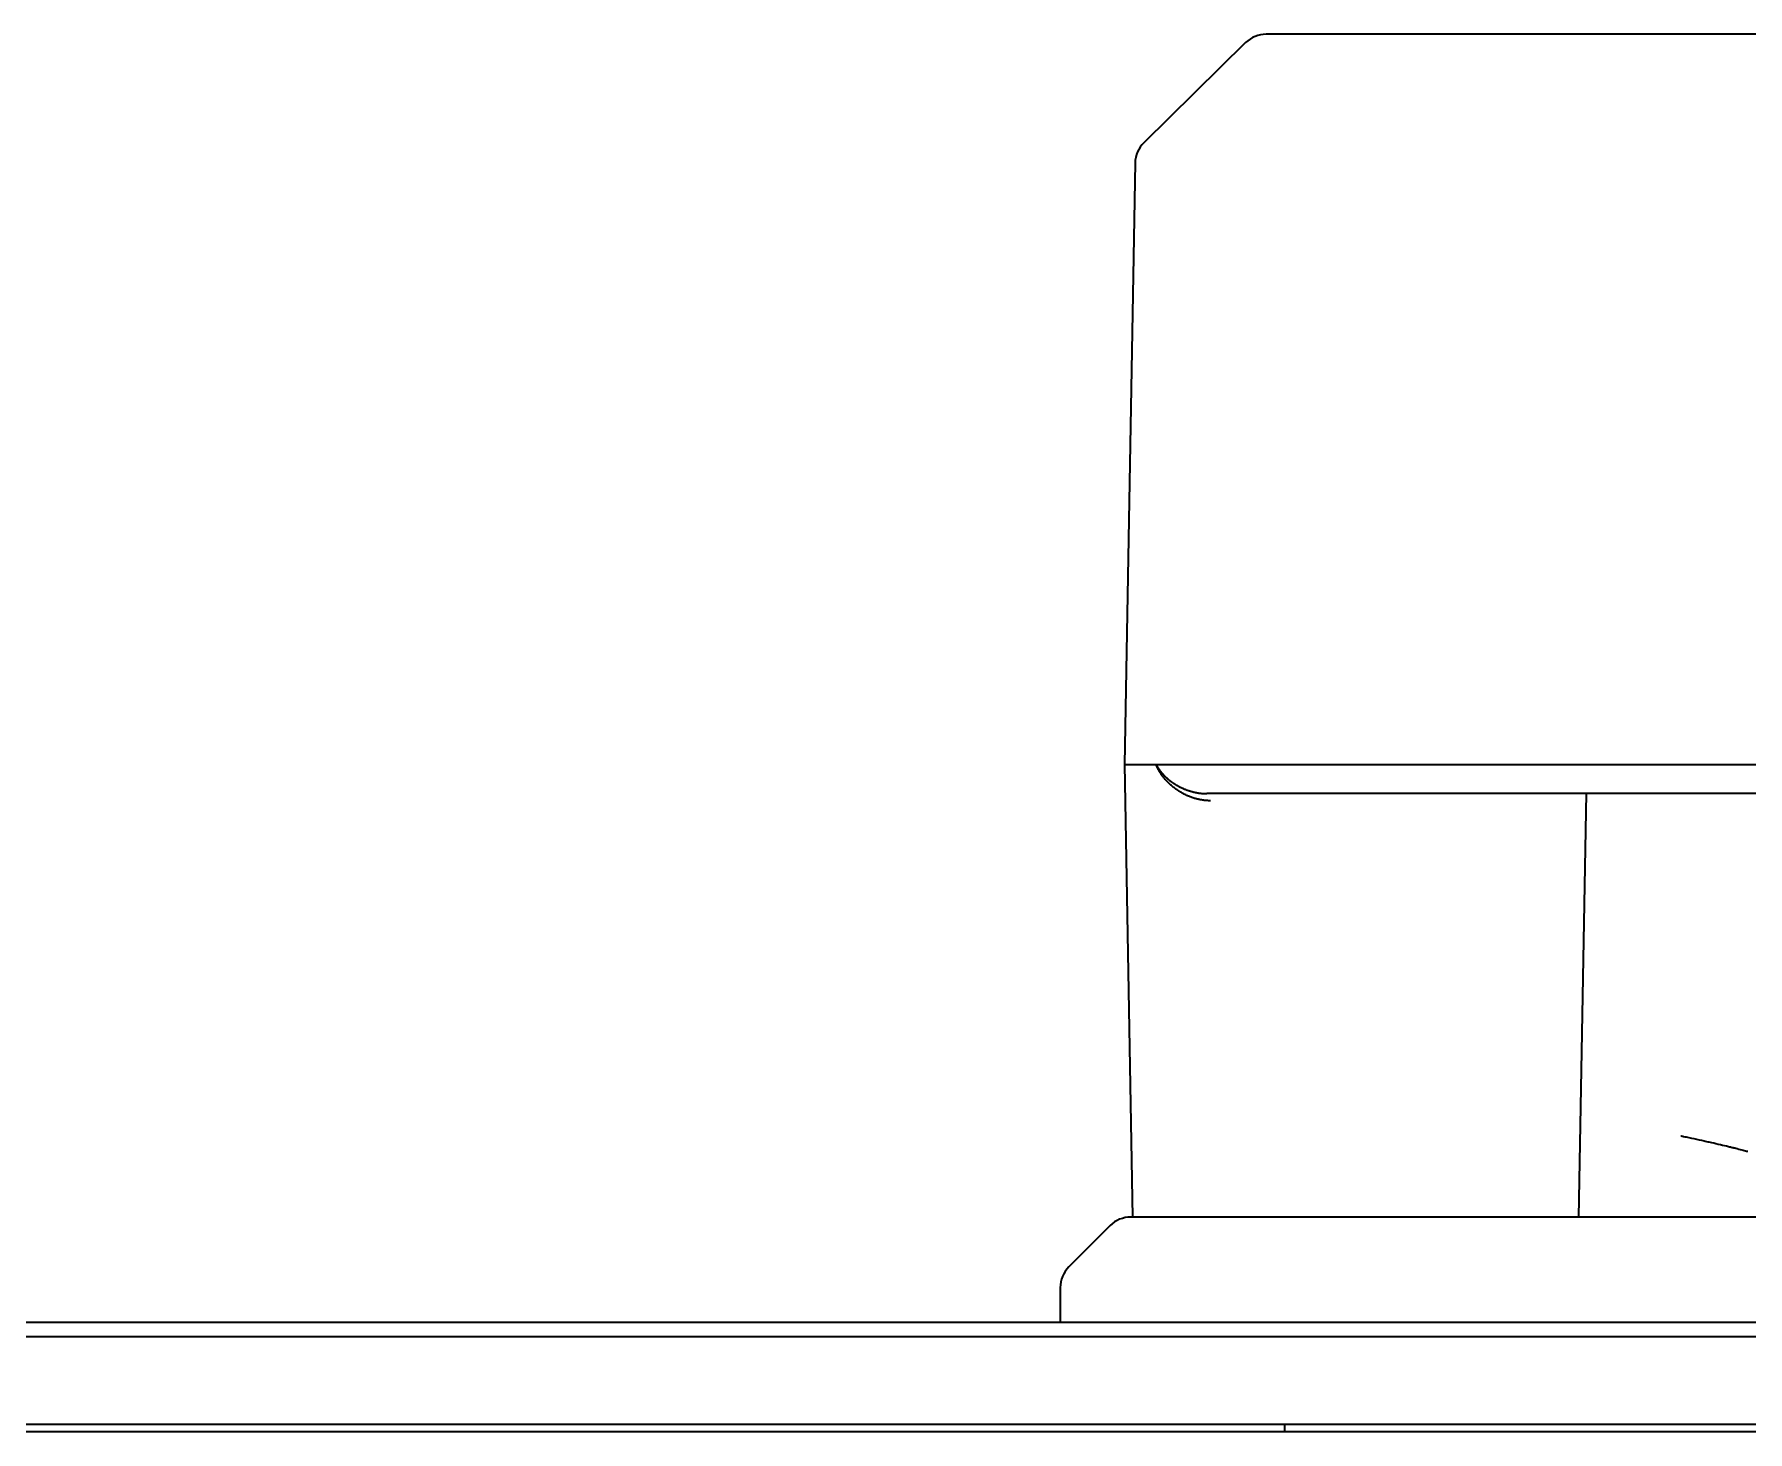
# Model space of a CAD drawing. Extents: x 53 to 4124, y 6244 to 10190.
# Drawn here: x 2457.9 to 2516.5, y 9019.2 to 9067 of the extents above; entities that cross this region are included whole.
import ezdxf

# ---------------------------------------------------------------- set-up
doc = ezdxf.new("R2010")
doc.units = 0
doc.header["$LTSCALE"] = 5
doc.layers.add('1', color=7, linetype='CONTINUOUS', true_color=0xffffff)

msp = doc.modelspace()

# ---------------------------------------------------------------- linework, layer by layer
at = {"layer": '1', "color": 7, "linetype": 'Continuous', "lineweight": 35}
for p, q in [((2499.336, 9066.715), (2495.85, 9063.289)), ((2542.491, 9067.002), (2500.037, 9067.002)), ((2495.551, 9062.594), (2495.191, 9042.002)), ((2495.191, 9042.002), (2561.106, 9042.002)), ((2495.191, 9042.002), (2495.462, 9026.502)), ((2561.105, 9041.002), (2498.009, 9041.002)), ((2510.988, 9041.002), (2510.735, 9026.502)), ((2494.698, 9026.209), (2493.284, 9024.795)), ((2494.698, 9026.209), (2493.284, 9024.795)), ((2542.491, 9026.502), (2495.406, 9026.502)), ((2542.491, 9026.502), (2495.406, 9026.502)), ((2492.991, 9024.088), (2492.991, 9022.902)), ((2492.991, 9024.088), (2492.991, 9022.902)), ((2399.277, 9022.902), (2779.274, 9022.902)), ((2766.227, 9022.402), (2412.323, 9022.402)), ((2766.227, 9019.402), (2412.323, 9019.402)), ((2765.775, 9019.152), (2412.775, 9019.152)), ((2500.675, 9019.152), (2500.675, 9019.402))]:
    msp.add_line(p, q, dxfattribs=at)
for centre, start, end in [((2500.037, 9066.002), 90, 134.5), ((2496.551, 9062.576), 134.5, 179), ((2495.406, 9025.502), 90, 135), ((2495.406, 9025.502), 90, 135), ((2493.991, 9024.088), 135, 180), ((2493.991, 9024.088), 135, 180)]:
    msp.add_arc(centre, 1, start, end, dxfattribs=at)
for points, knots in [([(2496.278, 9041.985), (2496.281, 9041.979), (2496.287, 9041.969), (2496.295, 9041.953), (2496.304, 9041.938), (2496.313, 9041.923), (2496.322, 9041.907), (2496.332, 9041.892), (2496.341, 9041.877), (2496.351, 9041.862), (2496.361, 9041.848), (2496.371, 9041.833), (2496.381, 9041.819), (2496.391, 9041.804), (2496.402, 9041.79), (2496.413, 9041.776), (2496.423, 9041.762), (2496.434, 9041.748), (2496.445, 9041.735), (2496.456, 9041.721), (2496.468, 9041.708), (2496.479, 9041.695), (2496.49, 9041.682), (2496.502, 9041.669), (2496.514, 9041.656), (2496.525, 9041.644), (2496.537, 9041.631), (2496.549, 9041.619), (2496.561, 9041.607), (2496.573, 9041.595), (2496.585, 9041.583), (2496.597, 9041.572), (2496.61, 9041.56), (2496.622, 9041.549), (2496.634, 9041.538), (2496.647, 9041.527), (2496.659, 9041.516), (2496.671, 9041.505), (2496.684, 9041.495), (2496.696, 9041.484), (2496.709, 9041.474), (2496.721, 9041.464), (2496.734, 9041.454), (2496.746, 9041.444), (2496.759, 9041.435), (2496.771, 9041.425), (2496.784, 9041.416), (2496.796, 9041.407), (2496.809, 9041.398), (2496.821, 9041.389), (2496.833, 9041.381), (2496.846, 9041.372), (2496.858, 9041.364), (2496.871, 9041.355), (2496.883, 9041.347), (2496.895, 9041.34), (2496.907, 9041.332), (2496.92, 9041.324), (2496.932, 9041.317), (2496.944, 9041.309), (2496.956, 9041.302), (2496.968, 9041.295), (2496.98, 9041.288), (2496.991, 9041.281), (2497.003, 9041.275), (2497.015, 9041.268), (2497.026, 9041.262), (2497.046, 9041.251), (2497.074, 9041.236), (2497.111, 9041.218), (2497.148, 9041.2), (2497.185, 9041.183), (2497.222, 9041.167), (2497.26, 9041.152), (2497.297, 9041.137), (2497.335, 9041.123), (2497.373, 9041.11), (2497.411, 9041.097), (2497.449, 9041.086), (2497.487, 9041.075), (2497.525, 9041.065), (2497.563, 9041.055), (2497.601, 9041.047), (2497.639, 9041.039), (2497.677, 9041.032), (2497.714, 9041.025), (2497.752, 9041.02), (2497.789, 9041.015), (2497.827, 9041.011), (2497.864, 9041.008), (2497.9, 9041.005), (2497.937, 9041.003), (2497.973, 9041.002), (2497.997, 9041.002), (2498.009, 9041.002)], [0, 0, 0, 0, 0.011672, 0.023259, 0.03476, 0.046176, 0.057505, 0.068749, 0.079908, 0.09098, 0.101967, 0.112867, 0.123682, 0.134411, 0.145054, 0.155611, 0.166082, 0.176467, 0.186766, 0.196979, 0.207106, 0.217146, 0.227101, 0.23697, 0.246752, 0.256449, 0.266059, 0.275583, 0.285021, 0.294373, 0.303639, 0.312819, 0.321912, 0.33092, 0.339841, 0.348677, 0.357426, 0.36609, 0.374667, 0.383158, 0.391564, 0.399883, 0.408116, 0.416264, 0.424325, 0.4323, 0.44019, 0.447994, 0.455712, 0.463344, 0.47089, 0.478351, 0.485726, 0.493015, 0.500218, 0.507336, 0.514368, 0.521315, 0.528176, 0.534951, 0.541641, 0.548246, 0.554765, 0.561199, 0.567547, 0.573811, 0.579988, 0.586081, 0.604999, 0.623671, 0.642098, 0.660281, 0.67822, 0.695916, 0.713369, 0.73058, 0.74755, 0.76428, 0.780769, 0.79702, 0.813033, 0.828809, 0.844349, 0.859653, 0.874723, 0.88956, 0.904165, 0.918538, 0.932682, 0.946598, 0.960286, 0.973748, 0.986986, 1, 1, 1, 1]), ([(2498.138, 9040.758), (2498.131, 9040.758), (2498.118, 9040.758), (2498.098, 9040.758), (2498.078, 9040.759), (2498.057, 9040.76), (2498.037, 9040.761), (2498.017, 9040.762), (2497.997, 9040.763), (2497.977, 9040.765), (2497.957, 9040.767), (2497.937, 9040.769), (2497.916, 9040.771), (2497.896, 9040.774), (2497.876, 9040.777), (2497.856, 9040.78), (2497.836, 9040.783), (2497.816, 9040.786), (2497.796, 9040.79), (2497.776, 9040.793), (2497.756, 9040.797), (2497.737, 9040.801), (2497.717, 9040.806), (2497.697, 9040.81), (2497.677, 9040.815), (2497.657, 9040.82), (2497.638, 9040.825), (2497.618, 9040.831), (2497.598, 9040.836), (2497.579, 9040.842), (2497.525, 9040.859), (2497.436, 9040.89), (2497.315, 9040.941), (2497.194, 9041.002), (2497.107, 9041.052), (2497.052, 9041.087), (2497.026, 9041.104), (2497, 9041.121), (2496.974, 9041.139), (2496.948, 9041.157), (2496.923, 9041.176), (2496.897, 9041.196), (2496.871, 9041.216), (2496.845, 9041.237), (2496.819, 9041.258), (2496.793, 9041.28), (2496.768, 9041.303), (2496.742, 9041.326), (2496.717, 9041.35), (2496.692, 9041.374), (2496.667, 9041.399), (2496.643, 9041.424), (2496.618, 9041.451), (2496.594, 9041.477), (2496.571, 9041.504), (2496.548, 9041.532), (2496.525, 9041.561), (2496.502, 9041.59), (2496.48, 9041.619), (2496.459, 9041.65), (2496.438, 9041.681), (2496.417, 9041.712), (2496.397, 9041.744), (2496.378, 9041.777), (2496.36, 9041.81), (2496.342, 9041.844), (2496.324, 9041.878), (2496.308, 9041.913), (2496.292, 9041.948), (2496.283, 9041.972), (2496.278, 9041.985)], [0, 0, 0, 0, 0.006738, 0.013499, 0.020284, 0.027094, 0.03393, 0.04079, 0.047677, 0.05459, 0.061531, 0.068498, 0.075494, 0.082518, 0.08957, 0.096652, 0.103764, 0.110905, 0.118077, 0.12528, 0.132513, 0.139779, 0.147077, 0.154407, 0.16177, 0.169166, 0.176596, 0.184059, 0.191558, 0.19909, 0.206658, 0.25457, 0.305165, 0.358509, 0.414657, 0.427165, 0.439917, 0.452914, 0.466157, 0.479645, 0.49338, 0.50736, 0.521588, 0.536063, 0.550786, 0.565756, 0.580975, 0.596442, 0.612158, 0.628123, 0.644336, 0.6608, 0.677513, 0.694475, 0.711688, 0.729151, 0.746865, 0.764829, 0.783044, 0.80151, 0.820226, 0.839195, 0.858414, 0.877885, 0.897608, 0.917582, 0.937808, 0.958287, 0.979017, 1, 1, 1, 1]), ([(2514.227, 9029.284), (2514.235, 9029.282), (2514.243, 9029.281), (2514.258, 9029.277), (2514.281, 9029.273), (2514.335, 9029.261), (2514.381, 9029.251), (2514.473, 9029.232), (2514.533, 9029.219), (2514.712, 9029.181), (2514.829, 9029.156), (2515, 9029.118), (2515.057, 9029.106), (2515.141, 9029.087), (2515.168, 9029.081), (2515.223, 9029.069), (2515.25, 9029.063), (2515.385, 9029.032), (2515.59, 9028.986), (2515.775, 9028.942), (2515.885, 9028.915), (2515.907, 9028.91), (2515.95, 9028.9), (2515.971, 9028.895), (2516.033, 9028.879), (2516.072, 9028.87), (2516.185, 9028.841), (2516.254, 9028.823), (2516.379, 9028.79), (2516.434, 9028.775), (2516.483, 9028.761)], [0, 0, 0, 0, 0.007812, 0.007812, 0.015625, 0.03125, 0.0625, 0.0625, 0.125, 0.125, 0.25, 0.25, 0.3125, 0.3125, 0.34375, 0.34375, 0.375, 0.375, 0.5, 0.625, 0.625, 0.65625, 0.65625, 0.6875, 0.6875, 0.75, 0.75, 0.875, 0.875, 1, 1, 1, 1]), ([(2514.227, 9029.284), (2514.235, 9029.282), (2514.243, 9029.281), (2514.258, 9029.277), (2514.281, 9029.273), (2514.335, 9029.261), (2514.381, 9029.251), (2514.473, 9029.232), (2514.533, 9029.219), (2514.712, 9029.181), (2514.829, 9029.156), (2515, 9029.118), (2515.057, 9029.106), (2515.141, 9029.087), (2515.168, 9029.081), (2515.223, 9029.069), (2515.25, 9029.063), (2515.385, 9029.032), (2515.59, 9028.986), (2515.775, 9028.942), (2515.885, 9028.915), (2515.907, 9028.91), (2515.95, 9028.9), (2515.971, 9028.895), (2516.033, 9028.879), (2516.072, 9028.87), (2516.185, 9028.841), (2516.254, 9028.823), (2516.379, 9028.79), (2516.434, 9028.775), (2516.483, 9028.761)], [0, 0, 0, 0, 0.007812, 0.007812, 0.015625, 0.03125, 0.0625, 0.0625, 0.125, 0.125, 0.25, 0.25, 0.3125, 0.3125, 0.34375, 0.34375, 0.375, 0.375, 0.5, 0.625, 0.625, 0.65625, 0.65625, 0.6875, 0.6875, 0.75, 0.75, 0.875, 0.875, 1, 1, 1, 1])]:
    msp.add_open_spline(points, degree=3, knots=knots, dxfattribs=at)
msp.add_open_spline([(2516.483, 9028.761), (2516.496, 9028.757), (2516.509, 9028.755), (2516.522, 9028.755)], degree=3, dxfattribs=at)
msp.add_open_spline([(2516.483, 9028.761), (2516.496, 9028.757), (2516.509, 9028.755), (2516.522, 9028.755)], degree=3, dxfattribs=at)

doc.saveas('drawing.dxf')
